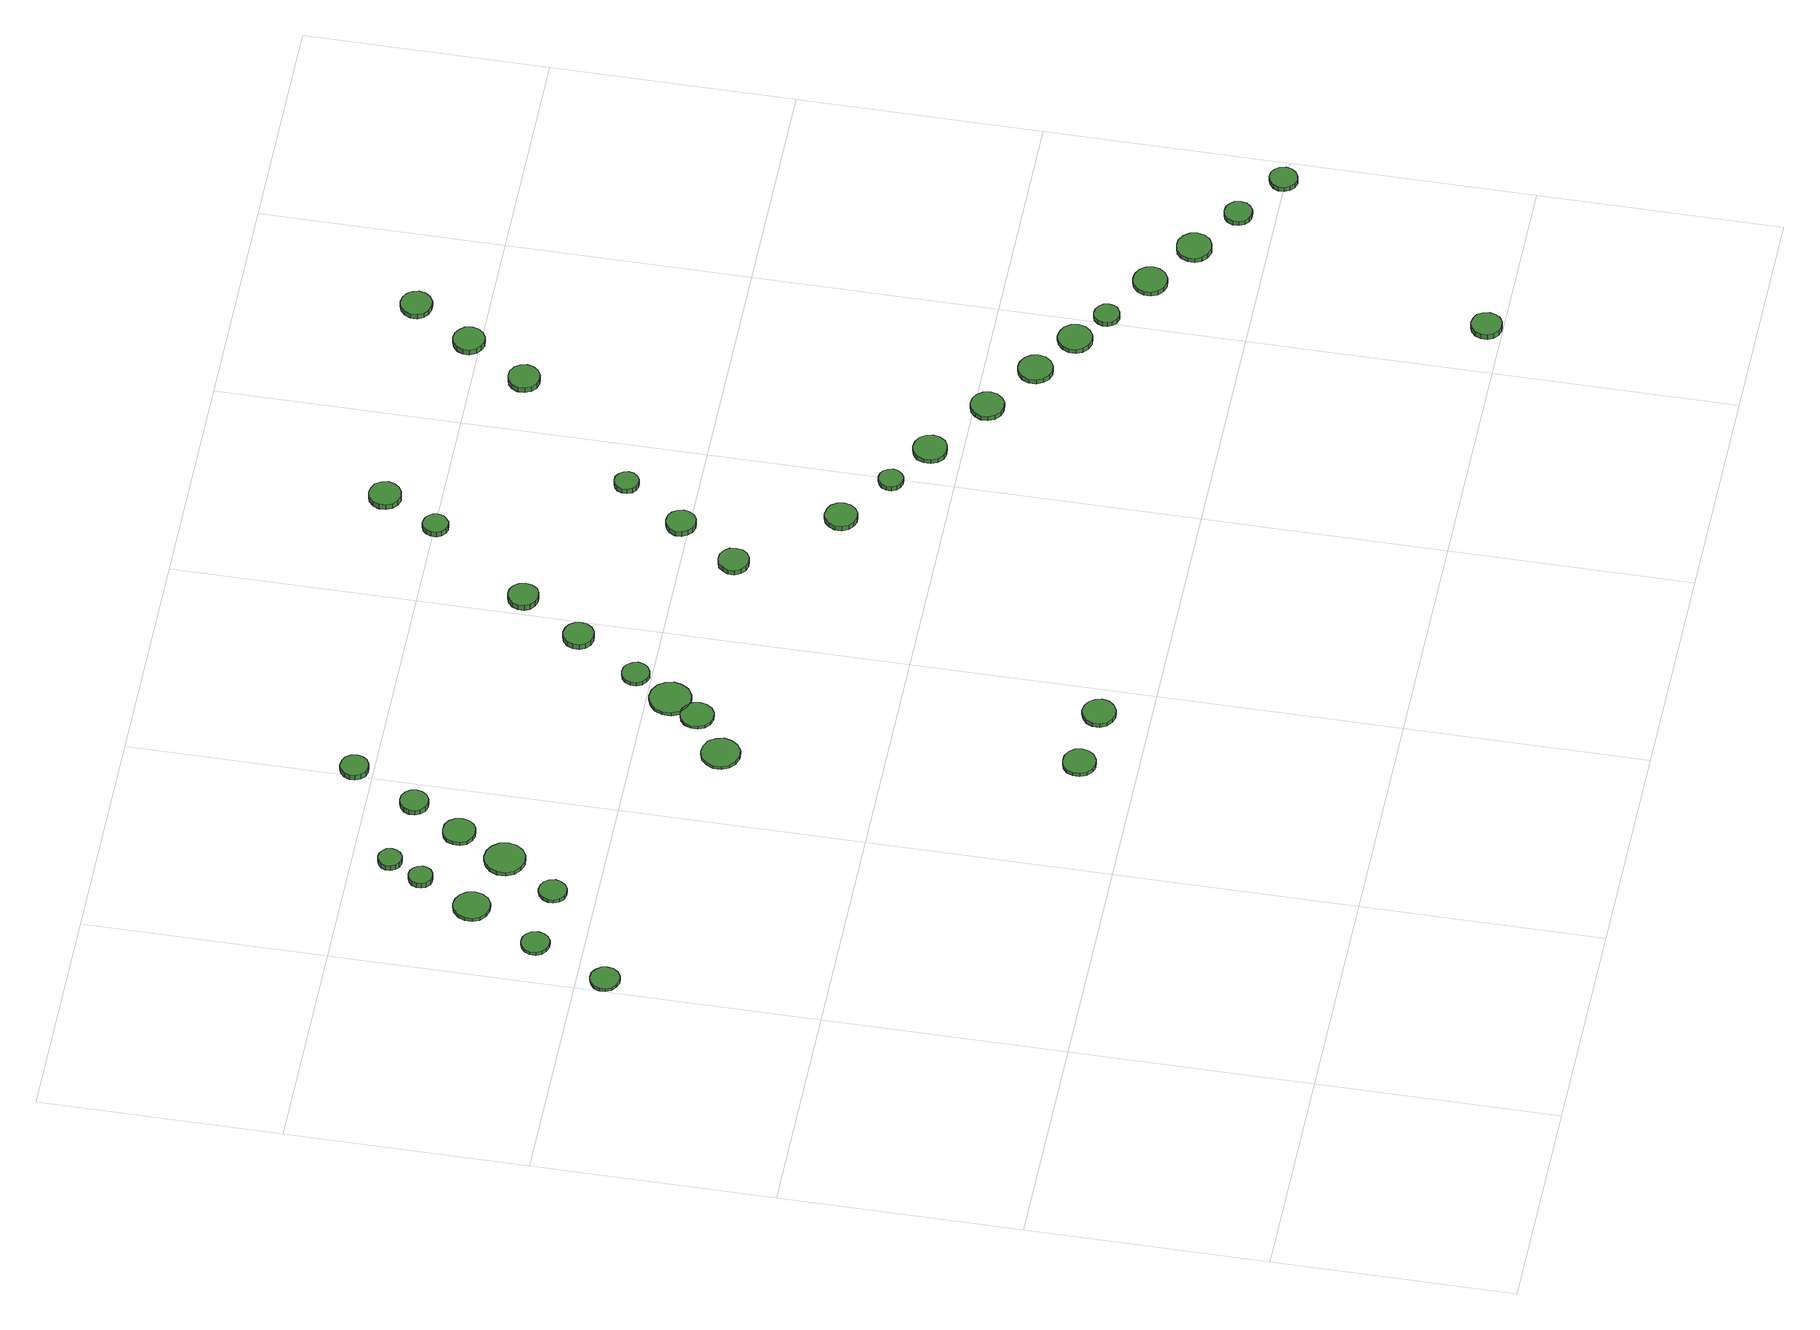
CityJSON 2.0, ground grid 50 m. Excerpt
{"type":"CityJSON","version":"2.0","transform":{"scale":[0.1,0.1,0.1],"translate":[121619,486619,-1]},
"CityObjects":{
"tree1":{"type":"SolitaryVegetationObject","attributes":{"function":"something"},"geometry":[{"type":"MultiSurface","lod":"1","boundaries":[[[0,1,2,3,4,5,6,7,8,9,10,11,12,13,14]],[[15,16,17,18,19,20,21,22,23,24,25,26,27,28,29]],[[0,29,28,1]],[[1,28,27,2]],[[2,27,26,3]],[[3,26,25,4]],[[4,25,24,5]],[[5,24,23,6]],[[6,23,22,7]],[[7,22,21,8]],[[8,21,20,9]],[[9,20,19,10]],[[10,19,18,11]],[[11,18,17,12]],[[12,17,16,13]],[[13,16,15,14]],[[14,15,29,0]]]}]},
"tree2":{"type":"SolitaryVegetationObject","attributes":{"function":"something"},"geometry":[{"type":"MultiSurface","lod":"1","boundaries":[[[30,31,32,33,34,35,36,37,38,39,40,41,42,43,44]],[[45,46,47,48,49,50,51,52,53,54,55,56,57,58,59]],[[30,59,58,31]],[[31,58,57,32]],[[32,57,56,33]],[[33,56,55,34]],[[34,55,54,35]],[[35,54,53,36]],[[36,53,52,37]],[[37,52,51,38]],[[38,51,50,39]],[[39,50,49,40]],[[40,49,48,41]],[[41,48,47,42]],[[42,47,46,43]],[[43,46,45,44]],[[44,45,59,30]]]}]},
"tree3":{"type":"SolitaryVegetationObject","attributes":{"function":"something"},"geometry":[{"type":"MultiSurface","lod":"1","boundaries":[[[60,61,62,63,64,65,66,67,68,69,70,71,72,73,74]],[[75,76,77,78,79,80,81,82,83,84,85,86,87,88,89]],[[60,89,88,61]],[[61,88,87,62]],[[62,87,86,63]],[[63,86,85,64]],[[64,85,84,65]],[[65,84,83,66]],[[66,83,82,67]],[[67,82,81,68]],[[68,81,80,69]],[[69,80,79,70]],[[70,79,78,71]],[[71,78,77,72]],[[72,77,76,73]],[[73,76,75,74]],[[74,75,89,60]]]}]},
"tree4":{"type":"SolitaryVegetationObject","attributes":{"function":"something"},"geometry":[{"type":"MultiSurface","lod":"1","boundaries":[[[90,91,92,93,94,95,96,97,98,99,100,101,102,103,104]],[[105,106,107,108,109,110,111,112,113,114,115,116,117,118,119]],[[90,119,118,91]],[[91,118,117,92]],[[92,117,116,93]],[[93,116,115,94]],[[94,115,114,95]],[[95,114,113,96]],[[96,113,112,97]],[[97,112,111,98]],[[98,111,110,99]],[[99,110,109,100]],[[100,109,108,101]],[[101,108,107,102]],[[102,107,106,103]],[[103,106,105,104]],[[104,105,119,90]]]}]},
"tree5":{"type":"SolitaryVegetationObject","attributes":{"function":"something"},"geometry":[{"type":"MultiSurface","lod":"1","boundaries":[[[120,121,122,123,124,125,126,127,128,129,130,131,132,133,134]],[[135,136,137,138,139,140,141,142,143,144,145,146,147,148,149]],[[120,149,148,121]],[[121,148,147,122]],[[122,147,146,123]],[[123,146,145,124]],[[124,145,144,125]],[[125,144,143,126]],[[126,143,142,127]],[[127,142,141,128]],[[128,141,140,129]],[[129,140,139,130]],[[130,139,138,131]],[[131,138,137,132]],[[132,137,136,133]],[[133,136,135,134]],[[134,135,149,120]]]}]},
"tree6":{"type":"SolitaryVegetationObject","attributes":{"function":"something"},"geometry":[{"type":"MultiSurface","lod":"1","boundaries":[[[150,151,152,153,154,155,156,157,158,159,160,161,162,163,164]],[[165,166,167,168,169,170,171,172,173,174,175,176,177,178,179]],[[150,179,178,151]],[[151,178,177,152]],[[152,177,176,153]],[[153,176,175,154]],[[154,175,174,155]],[[155,174,173,156]],[[156,173,172,157]],[[157,172,171,158]],[[158,171,170,159]],[[159,170,169,160]],[[160,169,168,161]],[[161,168,167,162]],[[162,167,166,163]],[[163,166,165,164]],[[164,165,179,150]]]}]},
"tree7":{"type":"SolitaryVegetationObject","attributes":{"function":"something"},"geometry":[{"type":"MultiSurface","lod":"1","boundaries":[[[180,181,182,183,184,185,186,187,188,189,190,191,192,193,194]],[[195,196,197,198,199,200,201,202,203,204,205,206,207,208,209]],[[180,209,208,181]],[[181,208,207,182]],[[182,207,206,183]],[[183,206,205,184]],[[184,205,204,185]],[[185,204,203,186]],[[186,203,202,187]],[[187,202,201,188]],[[188,201,200,189]],[[189,200,199,190]],[[190,199,198,191]],[[191,198,197,192]],[[192,197,196,193]],[[193,196,195,194]],[[194,195,209,180]]]}]},
"tree8":{"type":"SolitaryVegetationObject","attributes":{"function":"something"},"geometry":[{"type":"MultiSurface","lod":"1","boundaries":[[[210,211,212,213,214,215,216,217,218,219,220,221,222,223,224]],[[225,226,227,228,229,230,231,232,233,234,235,236,237,238,239]],[[210,239,238,211]],[[211,238,237,212]],[[212,237,236,213]],[[213,236,235,214]],[[214,235,234,215]],[[215,234,233,216]],[[216,233,232,217]],[[217,232,231,218]],[[218,231,230,219]],[[219,230,229,220]],[[220,229,228,221]],[[221,228,227,222]],[[222,227,226,223]],[[223,226,225,224]],[[224,225,239,210]]]}]},
"tree9":{"type":"SolitaryVegetationObject","attributes":{"function":"something"},"geometry":[{"type":"MultiSurface","lod":"1","boundaries":[[[240,241,242,243,244,245,246,247,248,249,250,251,252,253,254]],[[255,256,257,258,259,260,261,262,263,264,265,266,267,268,269]],[[240,269,268,241]],[[241,268,267,242]],[[242,267,266,243]],[[243,266,265,244]],[[244,265,264,245]],[[245,264,263,246]],[[246,263,262,247]],[[247,262,261,248]],[[248,261,260,249]],[[249,260,259,250]],[[250,259,258,251]],[[251,258,257,252]],[[252,257,256,253]],[[253,256,255,254]],[[254,255,269,240]]]}]},
"tree10":{"type":"SolitaryVegetationObject","attributes":{"function":"something"},"geometry":[{"type":"MultiSurface","lod":"1","boundaries":[[[270,271,272,273,274,275,276,277,278,279,280,281,282,283,284]],[[285,286,287,288,289,290,291,292,293,294,295,296,297,298,299]],[[270,299,298,271]],[[271,298,297,272]],[[272,297,296,273]],[[273,296,295,274]],[[274,295,294,275]],[[275,294,293,276]],[[276,293,292,277]],[[277,292,291,278]],[[278,291,290,279]],[[279,290,289,280]],[[280,289,288,281]],[[281,288,287,282]],[[282,287,286,283]],[[283,286,285,284]],[[284,285,299,270]]]}]},
"tree11":{"type":"SolitaryVegetationObject","attributes":{"function":"something"},"geometry":[{"type":"MultiSurface","lod":"1","boundaries":[[[300,301,302,303,304,305,306,307,308,309,310,311,312,313,314]],[[315,316,317,318,319,320,321,322,323,324,325,326,327,328,329]],[[300,329,328,301]],[[301,328,327,302]],[[302,327,326,303]],[[303,326,325,304]],[[304,325,324,305]],[[305,324,323,306]],[[306,323,322,307]],[[307,322,321,308]],[[308,321,320,309]],[[309,320,319,310]],[[310,319,318,311]],[[311,318,317,312]],[[312,317,316,313]],[[313,316,315,314]],[[314,315,329,300]]]}]},
"tree12":{"type":"SolitaryVegetationObject","attributes":{"function":"something"},"geometry":[{"type":"MultiSurface","lod":"1","boundaries":[[[330,331,332,333,334,335,336,337,338,339,340,341,342,343,344]],[[345,346,347,348,349,350,351,352,353,354,355,356,357,358,359]],[[330,359,358,331]],[[331,358,357,332]],[[332,357,356,333]],[[333,356,355,334]],[[334,355,354,335]],[[335,354,353,336]],[[336,353,352,337]],[[337,352,351,338]],[[338,351,350,339]],[[339,350,349,340]],[[340,349,348,341]],[[341,348,347,342]],[[342,347,346,343]],[[343,346,345,344]],[[344,345,359,330]]]}]},
"tree13":{"type":"SolitaryVegetationObject","attributes":{"function":"something"},"geometry":[{"type":"MultiSurface","lod":"1","boundaries":[[[360,361,362,363,364,365,366,367,368,369,370,371,372,373,374]],[[375,376,377,378,379,380,381,382,383,384,385,386,387,388,389]],[[360,389,388,361]],[[361,388,387,362]],[[362,387,386,363]],[[363,386,385,364]],[[364,385,384,365]],[[365,384,383,366]],[[366,383,382,367]],[[367,382,381,368]],[[368,381,380,369]],[[369,380,379,370]],[[370,379,378,371]],[[371,378,377,372]],[[372,377,376,373]],[[373,376,375,374]],[[374,375,389,360]]]}]},
"tree14":{"type":"SolitaryVegetationObject","attributes":{"function":"something"},"geometry":[{"type":"MultiSurface","lod":"1","boundaries":[[[390,391,392,393,394,395,396,397,398,399,400,401,402,403,404]],[[405,406,407,408,409,410,411,412,413,414,415,416,417,418,419]],[[390,419,418,391]],[[391,418,417,392]],[[392,417,416,393]],[[393,416,415,394]],[[394,415,414,395]],[[395,414,413,396]],[[396,413,412,397]],[[397,412,411,398]],[[398,411,410,399]],[[399,410,409,400]],[[400,409,408,401]],[[401,408,407,402]],[[402,407,406,403]],[[403,406,405,404]],[[404,405,419,390]]]}]},
"tree15":{"type":"SolitaryVegetationObject","attributes":{"function":"something"},"geometry":[{"type":"MultiSurface","lod":"1","boundaries":[[[420,421,422,423,424,425,426,427,428,429,430,431,432,433,434]],[[435,436,437,438,439,440,441,442,443,444,445,446,447,448,449]],[[420,449,448,421]],[[421,448,447,422]],[[422,447,446,423]],[[423,446,445,424]],[[424,445,444,425]],[[425,444,443,426]],[[426,443,442,427]],[[427,442,441,428]],[[428,441,440,429]],[[429,440,439,430]],[[430,439,438,431]],[[431,438,437,432]],[[432,437,436,433]],[[433,436,435,434]],[[434,435,449,420]]]}]},
"tree16":{"type":"SolitaryVegetationObject","attributes":{"function":"something"},"geometry":[{"type":"MultiSurface","lod":"1","boundaries":[[[450,451,452,453,454,455,456,457,458,459,460,461,462,463,464]],[[465,466,467,468,469,470,471,472,473,474,475,476,477,478,479]],[[450,479,478,451]],[[451,478,477,452]],[[452,477,476,453]],[[453,476,475,454]],[[454,475,474,455]],[[455,474,473,456]],[[456,473,472,457]],[[457,472,471,458]],[[458,471,470,459]],[[459,470,469,460]],[[460,469,468,461]],[[461,468,467,462]],[[462,467,466,463]],[[463,466,465,464]],[[464,465,479,450]]]}]},
"tree17":{"type":"SolitaryVegetationObject","attributes":{"function":"something"},"geometry":[{"type":"MultiSurface","lod":"1","boundaries":[[[480,481,482,483,484,485,486,487,488,489,490,491,492,493,494]],[[495,496,497,498,499,500,501,502,503,504,505,506,507,508,509]],[[480,509,508,481]],[[481,508,507,482]],[[482,507,506,483]],[[483,506,505,484]],[[484,505,504,485]],[[485,504,503,486]],[[486,503,502,487]],[[487,502,501,488]],[[488,501,500,489]],[[489,500,499,490]],[[490,499,498,491]],[[491,498,497,492]],[[492,497,496,493]],[[493,496,495,494]],[[494,495,509,480]]]}]},
"tree18":{"type":"SolitaryVegetationObject","attributes":{"function":"something"},"geometry":[{"type":"MultiSurface","lod":"1","boundaries":[[[510,511,512,513,514,515,516,517,518,519,520,521,522,523,524]],[[525,526,527,528,529,530,531,532,533,534,535,536,537,538,539]],[[510,539,538,511]],[[511,538,537,512]],[[512,537,536,513]],[[513,536,535,514]],[[514,535,534,515]],[[515,534,533,516]],[[516,533,532,517]],[[517,532,531,518]],[[518,531,530,519]],[[519,530,529,520]],[[520,529,528,521]],[[521,528,527,522]],[[522,527,526,523]],[[523,526,525,524]],[[524,525,539,510]]]}]},
"tree19":{"type":"SolitaryVegetationObject","attributes":{"function":"something"},"geometry":[{"type":"MultiSurface","lod":"1","boundaries":[[[540,541,542,543,544,545,546,547,548,549,550,551,552,553,554]],[[555,556,557,558,559,560,561,562,563,564,565,566,567,568,569]],[[540,569,568,541]],[[541,568,567,542]],[[542,567,566,543]],[[543,566,565,544]],[[544,565,564,545]],[[545,564,563,546]],[[546,563,562,547]],[[547,562,561,548]],[[548,561,560,549]],[[549,560,559,550]],[[550,559,558,551]],[[551,558,557,552]],[[552,557,556,553]],[[553,556,555,554]],[[554,555,569,540]]]}]},
"tree20":{"type":"SolitaryVegetationObject","attributes":{"function":"something"},"geometry":[{"type":"MultiSurface","lod":"1","boundaries":[[[570,571,572,573,574,575,576,577,578,579,580,581,582,583,584]],[[585,586,587,588,589,590,591,592,593,594,595,596,597,598,599]],[[570,599,598,571]],[[571,598,597,572]],[[572,597,596,573]],[[573,596,595,574]],[[574,595,594,575]],[[575,594,593,576]],[[576,593,592,577]],[[577,592,591,578]],[[578,591,590,579]],[[579,590,589,580]],[[580,589,588,581]],[[581,588,587,582]],[[582,587,586,583]],[[583,586,585,584]],[[584,585,599,570]]]}]},
"tree21":{"type":"SolitaryVegetationObject","attributes":{"function":"something"},"geometry":[{"type":"MultiSurface","lod":"1","boundaries":[[[600,601,602,603,604,605,606,607,608,609,610,611,612,613,614]],[[615,616,617,618,619,620,621,622,623,624,625,626,627,628,629]],[[600,629,628,601]],[[601,628,627,602]],[[602,627,626,603]],[[603,626,625,604]],[[604,625,624,605]],[[605,624,623,606]],[[606,623,622,607]],[[607,622,621,608]],[[608,621,620,609]],[[609,620,619,610]],[[610,619,618,611]],[[611,618,617,612]],[[612,617,616,613]],[[613,616,615,614]],[[614,615,629,600]]]}]},
"tree22":{"type":"SolitaryVegetationObject","attributes":{"function":"something"},"geometry":[{"type":"MultiSurface","lod":"1","boundaries":[[[630,631,632,633,634,635,636,637,638,639,640,641,642,643,644]],[[645,646,647,648,649,650,651,652,653,654,655,656,657,658,659]],[[630,659,658,631]],[[631,658,657,632]],[[632,657,656,633]],[[633,656,655,634]],[[634,655,654,635]],[[635,654,653,636]],[[636,653,652,637]],[[637,652,651,638]],[[638,651,650,639]],[[639,650,649,640]],[[640,649,648,641]],[[641,648,647,642]],[[642,647,646,643]],[[643,646,645,644]],[[644,645,659,630]]]}]},
"tree23":{"type":"SolitaryVegetationObject","attributes":{"function":"something"},"geometry":[{"type":"MultiSurface","lod":"1","boundaries":[[[660,661,662,663,664,665,666,667,668,669,670,671,672,673,674]],[[675,676,677,678,679,680,681,682,683,684,685,686,687,688,689]],[[660,689,688,661]],[[661,688,687,662]],[[662,687,686,663]],[[663,686,685,664]],[[664,685,684,665]],[[665,684,683,666]],[[666,683,682,667]],[[667,682,681,668]],[[668,681,680,669]],[[669,680,679,670]],[[670,679,678,671]],[[671,678,677,672]],[[672,677,676,673]],[[673,676,675,674]],[[674,675,689,660]]]}]},
"tree24":{"type":"SolitaryVegetationObject","attributes":{"function":"something"},"geometry":[{"type":"MultiSurface","lod":"1","boundaries":[[[690,691,692,693,694,695,696,697,698,699,700,701,702,703,704]],[[705,706,707,708,709,710,711,712,713,714,715,716,717,718,719]],[[690,719,718,691]],[[691,718,717,692]],[[692,717,716,693]],[[693,716,715,694]],[[694,715,714,695]],[[695,714,713,696]],[[696,713,712,697]],[[697,712,711,698]],[[698,711,710,699]],[[699,710,709,700]],[[700,709,708,701]],[[701,708,707,702]],[[702,707,706,703]],[[703,706,705,704]],[[704,705,719,690]]]}]},
"tree25":{"type":"SolitaryVegetationObject","attributes":{"function":"something"},"geometry":[{"type":"MultiSurface","lod":"1","boundaries":[[[720,721,722,723,724,725,726,727,728,729,730,731,732,733,734]],[[735,736,737,738,739,740,741,742,743,744,745,746,747,748,749]],[[720,749,748,721]],[[721,748,747,722]],[[722,747,746,723]],[[723,746,745,724]],[[724,745,744,725]],[[725,744,743,726]],[[726,743,742,727]],[[727,742,741,728]],[[728,741,740,729]],[[729,740,739,730]],[[730,739,738,731]],[[731,738,737,732]],[[732,737,736,733]],[[733,736,735,734]],[[734,735,749,720]]]}]},
"tree26":{"type":"SolitaryVegetationObject","attributes":{"function":"something"},"geometry":[{"type":"MultiSurface","lod":"1","boundaries":[[[750,751,752,753,754,755,756,757,758,759,760,761,762,763,764]],[[765,766,767,768,769,770,771,772,773,774,775,776,777,778,779]],[[750,779,778,751]],[[751,778,777,752]],[[752,777,776,753]],[[753,776,775,754]],[[754,775,774,755]],[[755,774,773,756]],[[756,773,772,757]],[[757,772,771,758]],[[758,771,770,759]],[[759,770,769,760]],[[760,769,768,761]],[[761,768,767,762]],[[762,767,766,763]],[[763,766,765,764]],[[764,765,779,750]]]}]},
"tree27":{"type":"SolitaryVegetationObject","attributes":{"function":"something"},"geometry":[{"type":"MultiSurface","lod":"1","boundaries":[[[780,781,782,783,784,785,786,787,788,789,790,791,792,793,794]],[[795,796,797,798,799,800,801,802,803,804,805,806,807,808,809]],[[780,809,808,781]],[[781,808,807,782]],[[782,807,806,783]],[[783,806,805,784]],[[784,805,804,785]],[[785,804,803,786]],[[786,803,802,787]],[[787,802,801,788]],[[788,801,800,789]],[[789,800,799,790]],[[790,799,798,791]],[[791,798,797,792]],[[792,797,796,793]],[[793,796,795,794]],[[794,795,809,780]]]}]},
"tree28":{"type":"SolitaryVegetationObject","attributes":{"function":"something"},"geometry":[{"type":"MultiSurface","lod":"1","boundaries":[[[810,811,812,813,814,815,816,817,818,819,820,821,822,823,824]],[[825,826,827,828,829,830,831,832,833,834,835,836,837,838,839]],[[810,839,838,811]],[[811,838,837,812]],[[812,837,836,813]],[[813,836,835,814]],[[814,835,834,815]],[[815,834,833,816]],[[816,833,832,817]],[[817,832,831,818]],[[818,831,830,819]],[[819,830,829,820]],[[820,829,828,821]],[[821,828,827,822]],[[822,827,826,823]],[[823,826,825,824]],[[824,825,839,810]]]}]},
"tree29":{"type":"SolitaryVegetationObject","attributes":{"function":"something"},"geometry":[{"type":"MultiSurface","lod":"1","boundaries":[[[840,841,842,843,844,845,846,847,848,849,850,851,852,853,854]],[[855,856,857,858,859,860,861,862,863,864,865,866,867,868,869]],[[840,869,868,841]],[[841,868,867,842]],[[842,867,866,843]],[[843,866,865,844]],[[844,865,864,845]],[[845,864,863,846]],[[846,863,862,847]],[[847,862,861,848]],[[848,861,860,849]],[[849,860,859,850]],[[850,859,858,851]],[[851,858,857,852]],[[852,857,856,853]],[[853,856,855,854]],[[854,855,869,840]]]}]},
"tree30":{"type":"SolitaryVegetationObject","attributes":{"function":"something"},"geometry":[{"type":"MultiSurface","lod":"1","boundaries":[[[870,871,872,873,874,875,876,877,878,879,880,881,882,883,884]],[[885,886,887,888,889,890,891,892,893,894,895,896,897,898,899]],[[870,899,898,871]],[[871,898,897,872]],[[872,897,896,873]],[[873,896,895,874]],[[874,895,894,875]],[[875,894,893,876]],[[876,893,892,877]],[[877,892,891,878]],[[878,891,890,879]],[[879,890,889,880]],[[880,889,888,881]],[[881,888,887,882]],[[882,887,886,883]],[[883,886,885,884]],[[884,885,899,870]]]}]},
"tree31":{"type":"SolitaryVegetationObject","attributes":{"function":"something"},"geometry":[{"type":"MultiSurface","lod":"1","boundaries":[[[900,901,902,903,904,905,906,907,908,909,910,911,912,913,914]],[[915,916,917,918,919,920,921,922,923,924,925,926,927,928,929]],[[900,929,928,901]],[[901,928,927,902]],[[902,927,926,903]],[[903,926,925,904]],[[904,925,924,905]],[[905,924,923,906]],[[906,923,922,907]],[[907,922,921,908]],[[908,921,920,909]],[[909,920,919,910]],[[910,919,918,911]],[[911,918,917,912]],[[912,917,916,913]],[[913,916,915,914]],[[914,915,929,900]]]}]},
"tree32":{"type":"SolitaryVegetationObject","attributes":{"function":"something"},"geometry":[{"type":"MultiSurface","lod":"1","boundaries":[[[930,931,932,933,934,935,936,937,938,939,940,941,942,943,944]],[[945,946,947,948,949,950,951,952,953,954,955,956,957,958,959]],[[930,959,958,931]],[[931,958,957,932]],[[932,957,956,933]],[[933,956,955,934]],[[934,955,954,935]],[[935,954,953,936]],[[936,953,952,937]],[[937,952,951,938]],[[938,951,950,939]],[[939,950,949,940]],[[940,949,948,941]],[[941,948,947,942]],[[942,947,946,943]],[[943,946,945,944]],[[944,945,959,930]]]}]},
"tree33":{"type":"SolitaryVegetationObject","attributes":{"function":"something"},"geometry":[{"type":"MultiSurface","lod":"1","boundaries":[[[960,961,962,963,964,965,966,967,968,969,970,971,972,973,974]],[[975,976,977,978,979,980,981,982,983,984,985,986,987,988,989]],[[960,989,988,961]],[[961,988,987,962]],[[962,987,986,963]],[[963,986,985,964]],[[964,985,984,965]],[[965,984,983,966]],[[966,983,982,967]],[[967,982,981,968]],[[968,981,980,969]],[[969,980,979,970]],[[970,979,978,971]],[[971,978,977,972]],[[972,977,976,973]],[[973,976,975,974]],[[974,975,989,960]]]}]},
"tree34":{"type":"SolitaryVegetationObject","attributes":{"function":"something"},"geometry":[{"type":"MultiSurface","lod":"1","boundaries":[[[990,991,992,993,994,995,996,997,998,999,1000,1001,1002,1003,1004]],[[1005,1006,1007,1008,1009,1010,1011,1012,1013,1014,1015,1016,1017,1018,1019]],[[990,1019,1018,991]],[[991,1018,1017,992]],[[992,1017,1016,993]],[[993,1016,1015,994]],[[994,1015,1014,995]],[[995,1014,1013,996]],[[996,1013,1012,997]],[[997,1012,1011,998]],[[998,1011,1010,999]],[[999,1010,1009,1000]],[[1000,1009,1008,1001]],[[1001,1008,1007,1002]],[[1002,1007,1006,1003]],[[1003,1006,1005,1004]],[[1004,1005,1019,990]]]}]},
"tree35":{"type":"SolitaryVegetationObject","attributes":{"function":"something"},"geometry":[{"type":"MultiSurface","lod":"1","boundaries":[[[1020,1021,1022,1023,1024,1025,1026,1027,1028,1029,1030,1031,1032,1033,1034]],[[1035,1036,1037,1038,1039,1040,1041,1042,1043,1044,1045,1046,1047,1048,1049]],[[1020,1049,1048,1021]],[[1021,1048,1047,1022]],[[1022,1047,1046,1023]],[[1023,1046,1045,1024]],[[1024,1045,1044,1025]],[[1025,1044,1043,1026]],[[1026,1043,1042,1027]],[[1027,1042,1041,1028]],[[1028,1041,1040,1029]],[[1029,1040,1039,1030]],[[1030,1039,1038,1031]],[[1031,1038,1037,1032]],[[1032,1037,1036,1033]],[[1033,1036,1035,1034]],[[1034,1035,1049,1020]]]}]},
"tree36":{"type":"SolitaryVegetationObject","attributes":{"function":"something"},"geometry":[{"type":"MultiSurface","lod":"1","boundaries":[[[1050,1051,1052,1053,1054,1055,1056,1057,1058,1059,1060,1061,1062,1063,1064]],[[1065,1066,1067,1068,1069,1070,1071,1072,1073,1074,1075,1076,1077,1078,1079]],[[1050,1079,1078,1051]],[[1051,1078,1077,1052]],[[1052,1077,1076,1053]],[[1053,1076,1075,1054]],[[1054,1075,1074,1055]],[[1055,1074,1073,1056]],[[1056,1073,1072,1057]],[[1057,1072,1071,1058]],[[1058,1071,1070,1059]],[[1059,1070,1069,1060]],[[1060,1069,1068,1061]],[[1061,1068,1067,1062]],[[1062,1067,1066,1063]],[[1063,1066,1065,1064]],[[1064,1065,1079,1050]]]}]},
"tree37":{"type":"SolitaryVegetationObject","attributes":{"function":"something"},"geometry":[{"type":"MultiSurface","lod":"1","boundaries":[[[1080,1081,1082,1083,1084,1085,1086,1087,1088,1089,1090,1091,1092,1093,1094]],[[1095,1096,1097,1098,1099,1100,1101,1102,1103,1104,1105,1106,1107,1108,1109]],[[1080,1109,1108,1081]],[[1081,1108,1107,1082]],[[1082,1107,1106,1083]],[[1083,1106,1105,1084]],[[1084,1105,1104,1085]],[[1085,1104,1103,1086]],[[1086,1103,1102,1087]],[[1087,1102,1101,1088]],[[1088,1101,1100,1089]],[[1089,1100,1099,1090]],[[1090,1099,1098,1091]],[[1091,1098,1097,1092]],[[1092,1097,1096,1093]],[[1093,1096,1095,1094]],[[1094,1095,1109,1080]]]}]},
"tree38":{"type":"SolitaryVegetationObject","attributes":{"function":"something"},"geometry":[{"type":"MultiSurface","lod":"1","boundaries":[[[1110,1111,1112,1113,1114,1115,1116,1117,1118,1119,1120,1121,1122,1123,1124]],[[1125,1126,1127,1128,1129,1130,1131,1132,1133,1134,1135,1136,1137,1138,1139]],[[1110,1139,1138,1111]],[[1111,1138,1137,1112]],[[1112,1137,1136,1113]],[[1113,1136,1135,1114]],[[1114,1135,1134,1115]],[[1115,1134,1133,1116]],[[1116,1133,1132,1117]],[[1117,1132,1131,1118]],[[1118,1131,1130,1119]],[[1119,1130,1129,1120]],[[1120,1129,1128,1121]],[[1121,1128,1127,1122]],[[1122,1127,1126,1123]],[[1123,1126,1125,1124]],[[1124,1125,1139,1110]]]}]}
},
"vertices":[
[63,1444,15],[61,1456,15],[53,1466,15],[42,1473,15],[30,1474,15],[18,1470,15],[8,1462,15],[3,1450,15],[3,1438,15],[8,1426,15],[18,1418,15],[30,1414,15],[42,1415,15],[53,1421,15],[61,1432,15],[61,1432,7],[53,1421,7],[42,1415,7],[30,1414,7],[18,1418,7],[8,1426,7],[3,1438,7],[3,1450,7],[8,1462,7],[18,1470,7],[30,1474,7],[42,1473,7],[53,1466,7],[61,1456,7],[63,1444,7],
[135,1598,15],[132,1610,15],[125,1620,15],[115,1626,15],[102,1627,15],[91,1623,15],[82,1615,15],[77,1604,15],[77,1592,15],[82,1581,15],[91,1573,15],[102,1569,15],[115,1570,15],[125,1576,15],[132,1586,15],[132,1586,7],[125,1576,7],[115,1570,7],[102,1569,7],[91,1573,7],[82,1581,7],[77,1592,7],[77,1604,7],[82,1615,7],[91,1623,7],[102,1627,7],[115,1626,7],[125,1620,7],[132,1610,7],[135,1598,7],
[221,1741,15],[218,1756,15],[209,1769,15],[195,1777,15],[180,1779,15],[165,1774,15],[153,1763,15],[147,1749,15],[147,1733,15],[153,1719,15],[165,1708,15],[180,1704,15],[195,1705,15],[209,1713,15],[218,1726,15],[218,1726,7],[209,1713,7],[195,1705,7],[180,1704,7],[165,1708,7],[153,1719,7],[147,1733,7],[147,1749,7],[153,1763,7],[165,1774,7],[180,1779,7],[195,1777,7],[209,1769,7],[218,1756,7],[221,1741,7],
[283,1589,15],[280,1601,15],[273,1611,15],[263,1617,15],[251,1618,15],[240,1614,15],[231,1606,15],[226,1595,15],[226,1583,15],[231,1572,15],[240,1564,15],[251,1561,15],[263,1562,15],[273,1568,15],[280,1578,15],[280,1578,7],[273,1568,7],[263,1562,7],[251,1561,7],[240,1564,7],[231,1572,7],[226,1583,7],[226,1595,7],[231,1606,7],[240,1614,7],[251,1618,7],[263,1617,7],[273,1611,7],[280,1601,7],[283,1589,7],
[268,1855,20],[266,1865,20],[260,1873,20],[251,1879,20],[241,1880,20],[231,1876,20],[224,1870,20],[220,1860,20],[220,1850,20],[224,1841,20],[231,1834,20],[241,1831,20],[251,1832,20],[260,1837,20],[266,1845,20],[266,1845,7],[260,1837,7],[251,1832,7],[241,1831,7],[231,1834,7],[224,1841,7],[220,1850,7],[220,1860,7],[224,1870,7],[231,1876,7],[241,1880,7],[251,1879,7],[260,1873,7],[266,1865,7],[268,1855,7],
[366,1699,16],[362,1716,16],[352,1730,16],[337,1739,16],[320,1741,16],[303,1735,16],[290,1724,16],[283,1708,16],[283,1690,16],[290,1674,16],[303,1663,16],[320,1657,16],[337,1659,16],[352,1668,16],[362,1682,16],[362,1682,7],[352,1668,7],[337,1659,7],[320,1657,7],[303,1663,7],[290,1674,7],[283,1690,7],[283,1708,7],[290,1724,7],[303,1735,7],[320,1741,7],[337,1739,7],[352,1730,7],[362,1716,7],[366,1699,7],
[304,1924,21],[302,1934,21],[296,1942,21],[288,1947,21],[278,1948,21],[268,1945,21],[260,1938,21],[256,1929,21],[256,1919,21],[260,1910,21],[268,1903,21],[278,1900,21],[288,1901,21],[296,1906,21],[302,1914,21],[302,1914,8],[296,1906,8],[288,1901,8],[278,1900,8],[268,1903,8],[260,1910,8],[256,1919,8],[256,1929,8],[260,1938,8],[268,1945,8],[278,1948,8],[288,1947,8],[296,1942,8],[302,1934,8],[304,1924,8],
[415,1802,17],[412,1816,17],[404,1827,17],[392,1834,17],[378,1835,17],[365,1831,17],[354,1822,17],[349,1809,17],[349,1795,17],[354,1782,17],[365,1773,17],[378,1769,17],[392,1770,17],[404,1777,17],[412,1789,17],[412,1789,8],[404,1777,8],[392,1770,8],[378,1769,8],[365,1773,8],[354,1782,8],[349,1795,8],[349,1809,8],[354,1822,8],[365,1831,8],[378,1835,8],[392,1834,8],[404,1827,8],[412,1816,8],[415,1802,8],
[823,619,17],[820,633,17],[812,644,17],[799,651,17],[785,652,17],[772,648,17],[761,639,17],[756,626,17],[756,612,17],[761,599,17],[772,589,17],[785,585,17],[799,587,17],[812,594,17],[820,605,17],[820,605,8],[812,594,8],[799,587,8],[785,585,8],[772,589,8],[761,599,8],[756,612,8],[756,626,8],[761,639,8],[772,648,8],[785,652,8],[799,651,8],[812,644,8],[820,633,8],[823,619,8],
[471,1904,23],[468,1916,23],[461,1926,23],[450,1932,23],[438,1933,23],[427,1929,23],[418,1921,23],[413,1910,23],[413,1898,23],[418,1887,23],[427,1879,23],[438,1875,23],[450,1876,23],[461,1882,23],[468,1892,23],[468,1892,11],[461,1882,11],[450,1876,11],[438,1875,11],[427,1879,11],[418,1887,11],[413,1898,11],[413,1910,11],[418,1921,11],[427,1929,11],[438,1933,11],[450,1932,11],[461,1926,11],[468,1916,11],[471,1904,11],
[726,1327,17],[722,1343,17],[713,1357,17],[698,1365,17],[682,1367,17],[666,1362,17],[654,1350,17],[647,1335,17],[647,1319,17],[654,1304,17],[666,1293,17],[682,1288,17],[698,1289,17],[713,1298,17],[722,1311,17],[722,1311,9],[713,1298,9],[698,1289,9],[682,1288,9],[666,1293,9],[654,1304,9],[647,1319,9],[647,1335,9],[654,1350,9],[666,1362,9],[682,1367,9],[698,1365,9],[713,1357,9],[722,1343,9],[726,1327,9],
[966,604,17],[963,618,17],[954,630,17],[942,637,17],[928,639,17],[914,634,17],[903,625,17],[897,612,17],[897,597,17],[903,584,17],[914,575,17],[928,570,17],[942,572,17],[954,579,17],[963,590,17],[963,590,8],[954,579,8],[942,572,8],[928,570,8],[914,575,8],[903,584,8],[897,597,8],[897,612,8],[903,625,8],[914,634,8],[928,639,8],[942,637,8],[954,630,8],[963,618,8],[966,604,8],
[543,2038,25],[541,2050,25],[534,2060,25],[523,2065,25],[511,2067,25],[500,2063,25],[491,2055,25],[486,2044,25],[486,2032,25],[491,2021,25],[500,2013,25],[511,2010,25],[523,2011,25],[534,2017,25],[541,2026,25],[541,2026,12],[534,2017,12],[523,2011,12],[511,2010,12],[500,2013,12],[491,2021,12],[486,2032,12],[486,2044,12],[491,2055,12],[500,2063,12],[511,2067,12],[523,2065,12],[534,2060,12],[541,2050,12],[543,2038,12],
[817,1392,15],[814,1406,15],[806,1417,15],[794,1425,15],[780,1426,15],[766,1422,15],[756,1412,15],[750,1399,15],[750,1385,15],[756,1372,15],[766,1363,15],[780,1358,15],[794,1360,15],[806,1367,15],[814,1378,15],[814,1378,8],[806,1367,8],[794,1360,8],[780,1358,8],[766,1363,8],[756,1372,8],[750,1385,8],[750,1399,8],[756,1412,8],[766,1422,8],[780,1426,8],[794,1425,8],[806,1417,8],[814,1406,8],[817,1392,8],
[862,1453,16],[858,1470,16],[848,1485,16],[832,1494,16],[815,1496,16],[798,1490,16],[784,1478,16],[777,1462,16],[777,1444,16],[784,1428,16],[798,1416,16],[815,1410,16],[832,1412,16],[848,1421,16],[858,1436,16],[858,1436,8],[848,1421,8],[832,1412,8],[815,1410,8],[798,1416,8],[784,1428,8],[777,1444,8],[777,1462,8],[784,1478,8],[798,1490,8],[815,1496,8],[832,1494,8],[848,1485,8],[858,1470,8],[862,1453,8],
[903,1533,17],[900,1544,17],[893,1554,17],[883,1560,17],[871,1561,17],[860,1558,17],[851,1550,17],[846,1539,17],[846,1527,17],[851,1516,17],[860,1508,17],[871,1504,17],[883,1506,17],[893,1512,17],[900,1521,17],[900,1521,8],[893,1512,8],[883,1506,8],[871,1504,8],[860,1508,8],[851,1516,8],[846,1527,8],[846,1539,8],[851,1550,8],[860,1558,8],[871,1561,8],[883,1560,8],[893,1554,8],[900,1544,8],[903,1533,8],
[987,1664,21],[985,1676,21],[977,1687,21],[966,1693,21],[953,1695,21],[940,1691,21],[930,1682,21],[925,1670,21],[925,1657,21],[930,1645,21],[940,1636,21],[953,1632,21],[966,1634,21],[977,1640,21],[985,1651,21],[985,1651,8],[977,1640,8],[966,1634,8],[953,1632,8],[940,1636,8],[930,1645,8],[925,1657,8],[925,1670,8],[930,1682,8],[940,1691,8],[953,1695,8],[966,1693,8],[977,1687,8],[985,1676,8],[987,1664,8],
[1068,1790,28],[1065,1803,28],[1058,1813,28],[1046,1820,28],[1033,1821,28],[1021,1817,28],[1011,1808,28],[1006,1796,28],[1006,1783,28],[1011,1771,28],[1021,1763,28],[1033,1759,28],[1046,1760,28],[1058,1766,28],[1065,1777,28],[1065,1777,15],[1058,1766,15],[1046,1760,15],[1033,1759,15],[1021,1763,15],[1011,1771,15],[1006,1783,15],[1006,1796,15],[1011,1808,15],[1021,1817,15],[1033,1821,15],[1046,1820,15],[1058,1813,15],[1065,1803,15],[1068,1790,15],
[1246,1396,19],[1244,1409,19],[1236,1419,19],[1225,1426,19],[1212,1427,19],[1199,1423,19],[1190,1414,19],[1184,1402,19],[1184,1389,19],[1190,1377,19],[1199,1369,19],[1212,1365,19],[1225,1366,19],[1236,1372,19],[1244,1383,19],[1244,1383,7],[1236,1372,7],[1225,1366,7],[1212,1365,7],[1199,1369,7],[1190,1377,7],[1184,1389,7],[1184,1402,7],[1190,1414,7],[1199,1423,7],[1212,1427,7],[1225,1426,7],[1236,1419,7],[1244,1409,7],[1246,1396,7],
[1408,1207,19],[1405,1220,19],[1397,1232,19],[1385,1238,19],[1371,1240,19],[1358,1236,19],[1348,1226,19],[1342,1214,19],[1342,1200,19],[1348,1187,19],[1358,1178,19],[1371,1174,19],[1385,1175,19],[1397,1182,19],[1405,1193,19],[1405,1193,7],[1397,1182,7],[1385,1175,7],[1371,1174,7],[1358,1178,7],[1348,1187,7],[1342,1200,7],[1342,1214,7],[1348,1226,7],[1358,1236,7],[1371,1240,7],[1385,1238,7],[1397,1232,7],[1405,1220,7],[1408,1207,7],
[1331,1518,20],[1328,1530,20],[1321,1540,20],[1310,1547,20],[1297,1548,20],[1285,1544,20],[1276,1536,20],[1270,1524,20],[1270,1511,20],[1276,1500,20],[1285,1491,20],[1297,1487,20],[1310,1489,20],[1321,1495,20],[1328,1505,20],[1328,1505,7],[1321,1495,7],[1310,1489,7],[1297,1487,7],[1285,1491,7],[1276,1500,7],[1270,1511,7],[1270,1524,7],[1276,1536,7],[1285,1544,7],[1297,1548,7],[1310,1547,7],[1321,1540,7],[1328,1530,7],[1331,1518,7],
[1224,1997,30],[1222,2007,30],[1215,2016,30],[1206,2021,30],[1195,2023,30],[1185,2019,30],[1177,2012,30],[1173,2002,30],[1173,1991,30],[1177,1982,30],[1185,1974,30],[1195,1971,30],[1206,1972,30],[1215,1978,30],[1222,1986,30],[1222,1986,17],[1215,1978,17],[1206,1972,17],[1195,1971,17],[1185,1974,17],[1177,1982,17],[1173,1991,17],[1173,2002,17],[1177,2012,17],[1185,2019,17],[1195,2023,17],[1206,2021,17],[1215,2016,17],[1222,2007,17],[1224,1997,17],
[1518,1127,19],[1515,1137,19],[1509,1146,19],[1500,1151,19],[1490,1152,19],[1480,1149,19],[1472,1142,19],[1468,1132,19],[1468,1122,19],[1472,1112,19],[1480,1105,19],[1490,1102,19],[1500,1103,19],[1509,1108,19],[1515,1117,19],[1515,1117,8],[1509,1108,8],[1500,1103,8],[1490,1102,8],[1480,1105,8],[1472,1112,8],[1468,1122,8],[1468,1132,8],[1472,1142,8],[1480,1149,8],[1490,1152,8],[1500,1151,8],[1509,1146,8],[1515,1137,8],[1518,1127,8],
[1413,1644,23],[1411,1654,23],[1405,1662,23],[1396,1668,23],[1386,1669,23],[1376,1666,23],[1368,1659,23],[1364,1649,23],[1364,1639,23],[1368,1629,23],[1376,1622,23],[1386,1619,23],[1396,1620,23],[1405,1625,23],[1411,1634,23],[1411,1634,11],[1405,1625,11],[1396,1620,11],[1386,1619,11],[1376,1622,11],[1368,1629,11],[1364,1639,11],[1364,1649,11],[1368,1659,11],[1376,1666,11],[1386,1669,11],[1396,1668,11],[1405,1662,11],[1411,1654,11],[1413,1644,11],
[1303,2112,21],[1300,2125,21],[1292,2137,21],[1280,2143,21],[1267,2145,21],[1254,2141,21],[1244,2131,21],[1238,2119,21],[1238,2105,21],[1244,2093,21],[1254,2083,21],[1267,2079,21],[1280,2081,21],[1292,2088,21],[1300,2099,21],[1300,2099,8],[1292,2088,8],[1280,2081,8],[1267,2079,8],[1254,2083,8],[1244,2093,8],[1238,2105,8],[1238,2119,8],[1244,2131,8],[1254,2141,8],[1267,2145,8],[1280,2143,8],[1292,2137,8],[1300,2125,8],[1303,2112,8],
[1624,1065,19],[1621,1079,19],[1613,1091,19],[1600,1098,19],[1586,1100,19],[1572,1095,19],[1561,1086,19],[1556,1072,19],[1556,1058,19],[1561,1045,19],[1572,1035,19],[1586,1031,19],[1600,1032,19],[1613,1039,19],[1621,1051,19],[1621,1051,8],[1613,1039,8],[1600,1032,8],[1586,1031,8],[1572,1035,8],[1561,1045,8],[1556,1058,8],[1556,1072,8],[1561,1086,8],[1572,1095,8],[1586,1100,8],[1600,1098,8],[1613,1091,8],[1621,1079,8],[1624,1065,8],
[1762,974,19],[1759,988,19],[1750,1000,19],[1738,1007,19],[1723,1008,19],[1710,1004,19],[1699,994,19],[1693,981,19],[1693,967,19],[1699,954,19],[1710,944,19],[1723,940,19],[1738,941,19],[1750,948,19],[1759,960,19],[1759,960,8],[1750,948,8],[1738,941,8],[1723,940,8],[1710,944,8],[1699,954,8],[1693,967,8],[1693,981,8],[1699,994,8],[1710,1004,8],[1723,1008,8],[1738,1007,8],[1750,1000,8],[1759,988,8],[1762,974,8],
[1880,898,19],[1877,912,19],[1868,924,19],[1855,931,19],[1841,933,19],[1827,928,19],[1816,919,19],[1810,905,19],[1810,890,19],[1816,877,19],[1827,867,19],[1841,862,19],[1855,864,19],[1868,871,19],[1877,883,19],[1877,883,8],[1868,871,8],[1855,864,8],[1841,862,8],[1827,867,8],[1816,877,8],[1810,890,8],[1810,905,8],[1816,919,8],[1827,928,8],[1841,933,8],[1855,931,8],[1868,924,8],[1877,912,8],[1880,898,8],
[2146,32,28],[2143,45,28],[2136,56,28],[2124,62,28],[2111,64,28],[2099,60,28],[2089,51,28],[2084,39,28],[2084,26,28],[2089,14,28],[2099,5,28],[2111,1,28],[2124,2,28],[2136,9,28],[2143,20,28],[2143,20,15],[2136,9,15],[2124,2,15],[2111,1,15],[2099,5,15],[2089,14,15],[2084,26,15],[2084,39,15],[2089,51,15],[2099,60,15],[2111,64,15],[2124,62,15],[2136,56,15],[2143,45,15],[2146,32,15],
[1977,835,19],[1974,849,19],[1965,861,19],[1952,868,19],[1938,870,19],[1924,865,19],[1913,855,19],[1907,842,19],[1907,827,19],[1913,814,19],[1924,804,19],[1938,800,19],[1952,801,19],[1965,808,19],[1974,820,19],[1974,820,8],[1965,808,8],[1952,801,8],[1938,800,8],[1924,804,8],[1913,814,8],[1907,827,8],[1907,842,8],[1913,855,8],[1924,865,8],[1938,870,8],[1952,868,8],[1965,861,8],[1974,849,8],[1977,835,8],
[1668,1896,24],[1665,1909,24],[1657,1920,24],[1645,1927,24],[1632,1928,24],[1619,1924,24],[1609,1915,24],[1603,1903,24],[1603,1889,24],[1609,1877,24],[1619,1868,24],[1632,1864,24],[1645,1865,24],[1657,1872,24],[1665,1883,24],[1665,1883,11],[1657,1872,11],[1645,1865,11],[1632,1864,11],[1619,1868,11],[1609,1877,11],[1603,1889,11],[1603,1903,11],[1609,1915,11],[1619,1924,11],[1632,1928,11],[1645,1927,11],[1657,1920,11],[1665,1909,11],[1668,1896,11],
[2043,784,19],[2041,795,19],[2035,803,19],[2025,809,19],[2015,810,19],[2004,807,19],[1996,799,19],[1992,789,19],[1992,779,19],[1996,769,19],[2004,762,19],[2015,758,19],[2025,759,19],[2035,765,19],[2041,773,19],[2041,773,8],[2035,765,8],[2025,759,8],[2015,758,8],[2004,762,8],[1996,769,8],[1992,779,8],[1992,789,8],[1996,799,8],[2004,807,8],[2015,810,8],[2025,809,8],[2035,803,8],[2041,795,8],[2043,784,8],
[1754,2023,21],[1751,2037,21],[1743,2047,21],[1731,2054,21],[1718,2056,21],[1705,2051,21],[1695,2042,21],[1689,2030,21],[1689,2017,21],[1695,2004,21],[1705,1995,21],[1718,1991,21],[1731,1992,21],[1743,1999,21],[1751,2010,21],[1751,2010,8],[1743,1999,8],[1731,1992,8],[1718,1991,8],[1705,1995,8],[1695,2004,8],[1689,2017,8],[1689,2030,8],[1695,2042,8],[1705,2051,8],[1718,2056,8],[1731,2054,8],[1743,2047,8],[1751,2037,8],[1754,2023,8],
[2160,715,19],[2157,730,19],[2148,742,19],[2135,749,19],[2121,750,19],[2107,746,19],[2096,736,19],[2090,723,19],[2090,708,19],[2096,695,19],[2107,685,19],[2121,681,19],[2135,682,19],[2148,689,19],[2157,701,19],[2157,701,8],[2148,689,8],[2135,682,8],[2121,681,8],[2107,685,8],[2096,695,8],[2090,708,8],[2090,723,8],[2096,736,8],[2107,746,8],[2121,750,8],[2135,749,8],[2148,742,8],[2157,730,8],[2160,715,8],
[2268,646,19],[2265,660,19],[2256,672,19],[2243,680,19],[2229,681,19],[2214,677,19],[2203,667,19],[2197,653,19],[2197,638,19],[2203,625,19],[2214,615,19],[2229,610,19],[2243,612,19],[2256,619,19],[2265,631,19],[2265,631,8],[2256,619,8],[2243,612,8],[2229,610,8],[2214,615,8],[2203,625,8],[2197,638,8],[2197,653,8],[2203,667,8],[2214,677,8],[2229,681,8],[2243,680,8],[2256,672,8],[2265,660,8],[2268,646,8],
[1834,2144,20],[1831,2157,20],[1823,2168,20],[1811,2175,20],[1798,2176,20],[1785,2172,20],[1775,2163,20],[1769,2151,20],[1769,2137,20],[1775,2125,20],[1785,2116,20],[1798,2112,20],[1811,2113,20],[1823,2120,20],[1831,2131,20],[1831,2131,8],[1823,2120,8],[1811,2113,8],[1798,2112,8],[1785,2116,8],[1775,2125,8],[1769,2137,8],[1769,2151,8],[1775,2163,8],[1785,2172,8],[1798,2176,8],[1811,2175,8],[1823,2168,8],[1831,2157,8],[1834,2144,8],
[2369,576,19],[2367,588,19],[2360,597,19],[2350,603,19],[2338,604,19],[2327,601,19],[2318,593,19],[2313,582,19],[2313,570,19],[2318,559,19],[2327,551,19],[2338,548,19],[2350,549,19],[2360,555,19],[2367,564,19],[2367,564,8],[2360,555,8],[2350,549,8],[2338,548,8],[2327,551,8],[2318,559,8],[2313,570,8],[2313,582,8],[2318,593,8],[2327,601,8],[2338,604,8],[2350,603,8],[2360,597,8],[2367,588,8],[2369,576,8],
[2479,504,19],[2476,516,19],[2469,526,19],[2459,532,19],[2447,533,19],[2436,529,19],[2427,521,19],[2422,510,19],[2422,498,19],[2427,487,19],[2436,479,19],[2447,475,19],[2459,477,19],[2469,483,19],[2476,492,19],[2476,492,8],[2469,483,8],[2459,477,8],[2447,475,8],[2436,479,8],[2427,487,8],[2422,498,8],[2422,510,8],[2427,521,8],[2436,529,8],[2447,533,8],[2459,532,8],[2469,526,8],[2476,516,8],[2479,504,8]
]}
